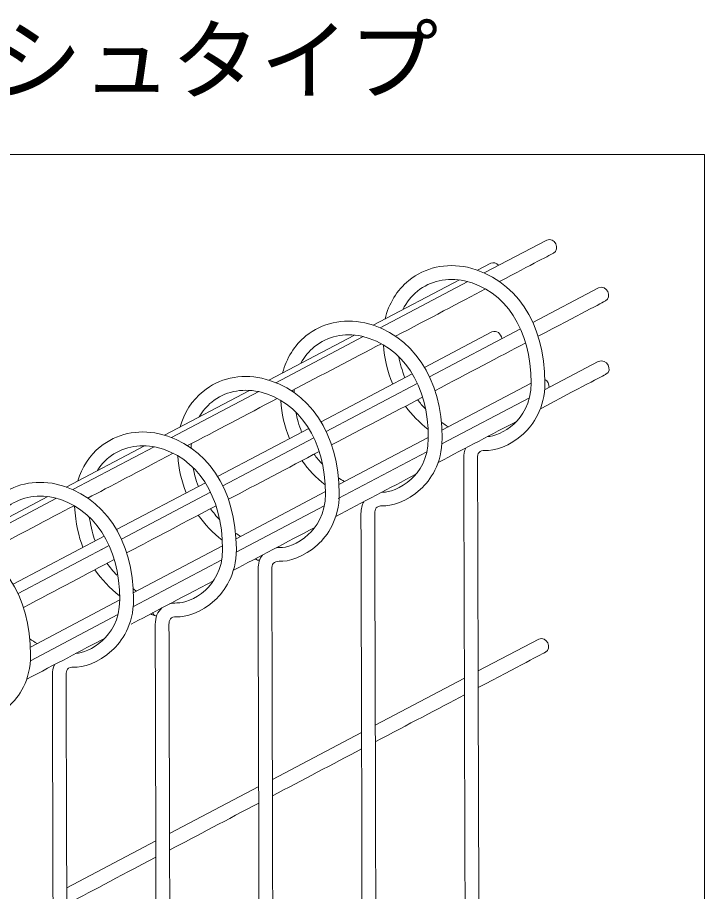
# Model space of a CAD drawing. Units: millimetres at full size; details may follow other scales. Extents: x 265 to 3003, y 4095 to 5961.
# Drawn here: x 1499.8 to 1659.6, y 4807.4 to 5010.7 of the extents above; entities that cross this region are included whole.
import ezdxf
from ezdxf.enums import TextEntityAlignment as Align

# ---------------------------------------------------------------- set-up
doc = ezdxf.new("R2010")
doc.units = ezdxf.units.MM
doc.header["$LTSCALE"] = 10
for name, color, linetype, lineweight in [('001', 7, 'Continuous', 13), ('寸法', 3, 'Continuous', 13), ('本体', 7, 'Continuous', 13)]:
    doc.layers.add(name, color=color, linetype=linetype, lineweight=lineweight)
doc.styles.add('ＭＳ ゴシック', font='')
doc.styles.get('ＭＳ ゴシック').set_extended_font_data('MS Gothic')

msp = doc.modelspace()

# ---------------------------------------------------------------- linework, layer by layer
at = {"layer": '001'}
for p, q in [((1582.57, 4939.12), (1602.59, 4949.67)), ((1584.14, 4938.53), (1604.55, 4949.27)), ((1558.28, 4926.33), (1578.2, 4936.82)), ((1559.89, 4925.76), (1580.24, 4936.47)), ((1595.64, 4927.1), (1616.83, 4938.26)), ((1570.41, 4916.64), (1591.63, 4927.81)), ((1571.6, 4914.44), (1592.79, 4925.6)), ((1598.53, 4914.68), (1619.3, 4925.62)), ((1534, 4913.55), (1553.77, 4923.96)), ((1535.64, 4912.99), (1555.93, 4923.67)), ((1598.52, 4911.5), (1618.88, 4922.22)), ((1546.34, 4903.96), (1567.56, 4915.13)), ((1547.55, 4901.78), (1568.75, 4912.94)), ((1574.58, 4902.07), (1595.37, 4913.01)), ((1511.11, 4901.49), (1529.32, 4911.08)), ((1512.65, 4900.88), (1531.58, 4910.85)), ((1574.42, 4898.8), (1595.03, 4909.66)), ((1522.81, 4891.57), (1543.49, 4902.46)), ((1523.95, 4889.35), (1544.7, 4900.28)), ((1550.63, 4889.46), (1571.43, 4900.41)), ((1486.83, 4888.71), (1506.86, 4899.26)), ((1488.41, 4888.12), (1508.82, 4898.86)), ((1550.69, 4886.31), (1571.17, 4897.09)), ((1498.75, 4878.9), (1519.96, 4890.07)), ((1499.91, 4876.69), (1521.1, 4887.85)), ((1519.25, 4886.88), (1520.65, 4887.62)), ((1526.68, 4876.85), (1547.49, 4887.81)), ((1526.77, 4873.71), (1547.3, 4884.52)), ((1502.79, 4864.27), (1523.57, 4875.21)), ((1502.79, 4861.09), (1523.15, 4871.81)), ((1583.03, 4846.09), (1603.77, 4857.01)), ((1559.09, 4833.49), (1579.83, 4844.41)), ((1535.16, 4820.89), (1555.9, 4831.81)), ((1511.23, 4808.29), (1531.97, 4819.21))]:
    msp.add_line(p, q, dxfattribs=at)
for points, knots in [([(1608.38, 4951.29), (1608.38, 4951.29), (1622.91, 4958.94), (1622.91, 4958.94), (1624.74, 4959.76), (1626.17, 4956.77), (1624.49, 4955.89), (1624.15, 4955.71), (1619.38, 4953.2), (1611.94, 4949.29)], [0, 0, 0, 0, 1, 1, 1, 2, 2, 2, 3, 3, 3, 3]), ([(1604.09, 4910.56), (1603.79, 4909.88), (1603.63, 4909.09), (1603.63, 4908.2), (1603.63, 4905.22), (1604.1, 4737.87), (1604.1, 4735.63), (1604.1, 4733.38), (1607.3, 4733.34), (1607.3, 4735.64), (1607.3, 4737.94), (1606.83, 4905.23), (1606.83, 4908.2), (1606.83, 4909.29), (1607.14, 4910.02), (1608.65, 4910.02), (1608.65, 4910.02), (1608.52, 4910.02), (1608.52, 4910.02), (1610.65, 4909.85), (1614.37, 4910.98), (1617.49, 4913.85), (1619.77, 4915.97), (1622.5, 4919.73), (1622.5, 4925.7), (1622.5, 4939.67), (1615.61, 4949.97), (1604.5, 4952.59), (1599.41, 4953.65), (1594.57, 4952.56), (1590.83, 4949.53), (1588.05, 4947.27), (1586.14, 4944.12), (1585.32, 4940.57)], [0, 0, 0, 0, 1, 1, 1, 2, 2, 2, 3, 3, 3, 4, 4, 4, 5, 5, 5, 6, 6, 6, 7, 7, 7, 8, 8, 8, 9, 9, 9, 10, 10, 10, 11, 11, 11, 11]), ([(1606.84, 4951.9), (1606.84, 4951.9), (1609.9, 4953.52), (1609.9, 4953.52), (1610.59, 4953.82), (1611.22, 4953.59), (1611.65, 4953.14)], [0, 0, 0, 0, 1, 1, 1, 2, 2, 2, 2]), ([(1589.46, 4942.75), (1590.27, 4944.41), (1591.42, 4945.88), (1592.85, 4947.04), (1595.83, 4949.46), (1599.72, 4950.32), (1603.81, 4949.46), (1613.35, 4947.22), (1619.3, 4938.11), (1619.3, 4925.7), (1619.3, 4920.89), (1617.13, 4917.88), (1615.32, 4916.21), (1613.1, 4914.16), (1610.51, 4913.27), (1609.13, 4913.21)], [0, 0, 0, 0, 1, 1, 1, 2, 2, 2, 3, 3, 3, 4, 4, 4, 5, 5, 5, 5]), ([(1619.68, 4939.76), (1619.68, 4939.76), (1635, 4947.83), (1635, 4947.83), (1636.83, 4948.64), (1638.26, 4945.66), (1636.57, 4944.77), (1636.19, 4944.57), (1630.12, 4941.38), (1620.92, 4936.54)], [0, 0, 0, 0, 1, 1, 1, 2, 2, 2, 3, 3, 3, 3]), ([(1580.37, 4898.08), (1579.93, 4897.32), (1579.7, 4896.38), (1579.7, 4895.3), (1579.7, 4892.32), (1580.17, 4724.97), (1580.17, 4722.73), (1580.17, 4720.49), (1583.36, 4720.44), (1583.36, 4722.74), (1583.36, 4725.04), (1582.9, 4892.33), (1582.9, 4895.3), (1582.9, 4896.39), (1583.21, 4897.12), (1584.72, 4897.12), (1584.72, 4897.12), (1584.59, 4897.13), (1584.59, 4897.13), (1586.72, 4896.95), (1590.44, 4898.08), (1593.55, 4900.96), (1595.84, 4903.07), (1598.57, 4906.83), (1598.57, 4912.8), (1598.57, 4926.77), (1591.67, 4937.07), (1580.57, 4939.69), (1575.48, 4940.75), (1570.64, 4939.66), (1566.9, 4936.63), (1564.21, 4934.44), (1562.33, 4931.42), (1561.47, 4928.01)], [0, 0, 0, 0, 1, 1, 1, 2, 2, 2, 3, 3, 3, 4, 4, 4, 5, 5, 5, 6, 6, 6, 7, 7, 7, 8, 8, 8, 9, 9, 9, 10, 10, 10, 11, 11, 11, 11]), ([(1565.74, 4930.26), (1566.53, 4931.75), (1567.6, 4933.08), (1568.92, 4934.14), (1571.89, 4936.56), (1575.79, 4937.42), (1579.88, 4936.56), (1589.42, 4934.32), (1595.37, 4925.21), (1595.37, 4912.8), (1595.37, 4907.99), (1593.2, 4904.99), (1591.38, 4903.31), (1588.97, 4901.08), (1586.1, 4900.21), (1584.85, 4900.32), (1584.85, 4900.32), (1584.78, 4900.32), (1584.78, 4900.32), (1584.78, 4900.32), (1584.72, 4900.32), (1584.72, 4900.32), (1584.69, 4900.32), (1584.65, 4900.32), (1584.62, 4900.32)], [0, 0, 0, 0, 1, 1, 1, 2, 2, 2, 3, 3, 3, 4, 4, 4, 5, 5, 5, 6, 6, 6, 7, 7, 7, 8, 8, 8, 8]), ([(1594.48, 4929.31), (1594.48, 4929.31), (1610.16, 4937.57), (1610.16, 4937.57), (1611.31, 4938.08), (1612.3, 4937.1), (1612.46, 4936.08)], [0, 0, 0, 0, 1, 1, 1, 2, 2, 2, 2]), ([(1622.43, 4924.09), (1622.43, 4924.09), (1634.93, 4930.67), (1634.93, 4930.67), (1636.95, 4931.58), (1638.38, 4928.6), (1636.7, 4927.71), (1636.32, 4927.52), (1630.41, 4924.41), (1621.44, 4919.69)], [0, 0, 0, 0, 1, 1, 1, 2, 2, 2, 3, 3, 3, 3]), ([(1556.75, 4885.66), (1556.11, 4884.82), (1555.76, 4883.72), (1555.76, 4882.4), (1555.76, 4879.42), (1556.23, 4712.07), (1556.23, 4709.83), (1556.23, 4707.59), (1559.43, 4707.54), (1559.43, 4709.84), (1559.43, 4712.14), (1558.96, 4879.43), (1558.96, 4882.4), (1558.96, 4883.49), (1559.27, 4884.22), (1560.79, 4884.22), (1560.79, 4884.22), (1560.66, 4884.23), (1560.66, 4884.23), (1562.79, 4884.06), (1566.5, 4885.18), (1569.62, 4888.06), (1571.91, 4890.17), (1574.64, 4893.94), (1574.64, 4899.9), (1574.64, 4913.87), (1567.74, 4924.18), (1556.64, 4926.79), (1551.55, 4927.86), (1546.7, 4926.77), (1542.97, 4923.73), (1540.36, 4921.62), (1538.53, 4918.73), (1537.63, 4915.46)], [0, 0, 0, 0, 1, 1, 1, 2, 2, 2, 3, 3, 3, 4, 4, 4, 5, 5, 5, 6, 6, 6, 7, 7, 7, 8, 8, 8, 9, 9, 9, 10, 10, 10, 11, 11, 11, 11]), ([(1542.04, 4917.78), (1542.8, 4919.1), (1543.79, 4920.28), (1544.98, 4921.25), (1547.96, 4923.66), (1551.85, 4924.52), (1555.94, 4923.67), (1565.48, 4921.42), (1571.44, 4912.31), (1571.44, 4899.9), (1571.44, 4895.09), (1569.27, 4892.09), (1567.45, 4890.41), (1565.03, 4888.18), (1562.17, 4887.32), (1560.91, 4887.42), (1560.91, 4887.42), (1560.85, 4887.42), (1560.85, 4887.42), (1560.85, 4887.42), (1560.79, 4887.42), (1560.79, 4887.42), (1560.52, 4887.42), (1560.27, 4887.41), (1560.02, 4887.38)], [0, 0, 0, 0, 1, 1, 1, 2, 2, 2, 3, 3, 3, 4, 4, 4, 5, 5, 5, 6, 6, 6, 7, 7, 7, 8, 8, 8, 8]), ([(1564.15, 4923.44), (1564.15, 4923.53), (1564.15, 4923.62), (1564.15, 4923.71), (1564.15, 4923.86), (1564.15, 4924), (1564.15, 4924.15)], [0, 0, 0, 0, 1, 1, 1, 2, 2, 2, 2]), ([(1533.39, 4873.37), (1532.39, 4872.5), (1531.83, 4871.17), (1531.83, 4869.5), (1531.83, 4866.52), (1532.3, 4699.17), (1532.3, 4696.93), (1532.3, 4694.69), (1535.5, 4694.65), (1535.5, 4696.94), (1535.5, 4699.24), (1535.03, 4866.53), (1535.03, 4869.5), (1535.03, 4870.59), (1535.34, 4871.32), (1536.85, 4871.32), (1536.85, 4871.32), (1536.72, 4871.33), (1536.72, 4871.33), (1538.86, 4871.16), (1542.57, 4872.28), (1545.69, 4875.16), (1547.98, 4877.27), (1550.7, 4881.04), (1550.7, 4887), (1550.7, 4900.97), (1543.81, 4911.28), (1532.71, 4913.89), (1527.62, 4914.96), (1522.77, 4913.87), (1519.03, 4910.83), (1516.52, 4908.79), (1514.73, 4906.04), (1513.8, 4902.91)], [0, 0, 0, 0, 1, 1, 1, 2, 2, 2, 3, 3, 3, 4, 4, 4, 5, 5, 5, 6, 6, 6, 7, 7, 7, 8, 8, 8, 9, 9, 9, 10, 10, 10, 11, 11, 11, 11]), ([(1518.37, 4905.32), (1519.09, 4906.46), (1519.99, 4907.49), (1521.05, 4908.35), (1524.03, 4910.76), (1527.92, 4911.62), (1532.01, 4910.77), (1541.55, 4908.52), (1547.5, 4899.41), (1547.5, 4887), (1547.5, 4882.2), (1545.34, 4879.19), (1543.52, 4877.51), (1541.1, 4875.28), (1538.24, 4874.42), (1536.98, 4874.52), (1536.98, 4874.52), (1536.92, 4874.52), (1536.92, 4874.52), (1536.92, 4874.52), (1536.85, 4874.52), (1536.85, 4874.52), (1536.25, 4874.52), (1535.69, 4874.45), (1535.18, 4874.31)], [0, 0, 0, 0, 1, 1, 1, 2, 2, 2, 3, 3, 3, 4, 4, 4, 5, 5, 5, 6, 6, 6, 7, 7, 7, 8, 8, 8, 8]), ([(1540.22, 4910.54), (1540.22, 4910.63), (1540.21, 4910.72), (1540.21, 4910.81), (1540.21, 4911.06), (1540.22, 4911.32), (1540.23, 4911.57)], [0, 0, 0, 0, 1, 1, 1, 2, 2, 2, 2]), ([(1508.36, 4860.15), (1508.05, 4859.47), (1507.9, 4858.68), (1507.9, 4857.79), (1507.9, 4854.81), (1508.37, 4687.46), (1508.37, 4685.22), (1508.37, 4682.97), (1511.56, 4682.93), (1511.56, 4685.23), (1511.56, 4687.53), (1511.1, 4854.82), (1511.1, 4857.79), (1511.1, 4858.88), (1511.41, 4859.61), (1512.92, 4859.61), (1512.92, 4859.61), (1512.79, 4859.62), (1512.79, 4859.62), (1514.92, 4859.44), (1518.64, 4860.57), (1521.75, 4863.45), (1524.04, 4865.56), (1526.77, 4869.32), (1526.77, 4875.29), (1526.77, 4889.26), (1519.87, 4899.56), (1508.77, 4902.18), (1503.68, 4903.24), (1498.84, 4902.15), (1495.1, 4899.12), (1492.32, 4896.86), (1490.41, 4893.71), (1489.59, 4890.16)], [0, 0, 0, 0, 1, 1, 1, 2, 2, 2, 3, 3, 3, 4, 4, 4, 5, 5, 5, 6, 6, 6, 7, 7, 7, 8, 8, 8, 9, 9, 9, 10, 10, 10, 11, 11, 11, 11]), ([(1493.73, 4892.34), (1494.54, 4894), (1495.68, 4895.47), (1497.12, 4896.63), (1500.09, 4899.05), (1503.99, 4899.91), (1508.08, 4899.05), (1517.62, 4896.81), (1523.57, 4887.7), (1523.57, 4875.29), (1523.57, 4870.48), (1521.4, 4867.47), (1519.58, 4865.8), (1517.37, 4863.75), (1514.78, 4862.86), (1513.39, 4862.8)], [0, 0, 0, 0, 1, 1, 1, 2, 2, 2, 3, 3, 3, 4, 4, 4, 5, 5, 5, 5]), ([(1484.64, 4847.67), (1484.2, 4846.91), (1483.96, 4845.97), (1483.96, 4844.89), (1483.96, 4841.91), (1484.43, 4674.56), (1484.43, 4672.32), (1484.43, 4670.08), (1487.63, 4670.03), (1487.63, 4672.33), (1487.63, 4674.63), (1487.16, 4841.92), (1487.16, 4844.89), (1487.16, 4845.98), (1487.47, 4846.71), (1488.99, 4846.71), (1488.99, 4846.71), (1488.86, 4846.72), (1488.86, 4846.72), (1490.99, 4846.54), (1494.7, 4847.67), (1497.82, 4850.55), (1500.11, 4852.66), (1502.84, 4856.43), (1502.84, 4862.39), (1502.84, 4876.36), (1495.94, 4886.66), (1484.84, 4889.28), (1479.75, 4890.34), (1474.9, 4889.25), (1471.17, 4886.22), (1468.47, 4884.03), (1466.6, 4881.01), (1465.74, 4877.6)], [0, 0, 0, 0, 1, 1, 1, 2, 2, 2, 3, 3, 3, 4, 4, 4, 5, 5, 5, 6, 6, 6, 7, 7, 7, 8, 8, 8, 9, 9, 9, 10, 10, 10, 11, 11, 11, 11]), ([(1555.24, 4884.86), (1555.31, 4884.67), (1555.43, 4884.54), (1555.59, 4884.48), (1555.75, 4884.41), (1555.94, 4884.43), (1556.12, 4884.51)], [0, 0, 0, 0, 1, 1, 1, 2, 2, 2, 2]), ([(1531.22, 4872.27), (1531.22, 4872.27), (1531.41, 4871.67), (1531.66, 4871.58), (1531.82, 4871.51), (1532, 4871.53), (1532.19, 4871.62)], [0, 0, 0, 0, 1, 1, 1, 2, 2, 2, 2]), ([(1606.96, 4858.7), (1606.96, 4858.7), (1621.06, 4866.12), (1621.06, 4866.12), (1622.89, 4866.94), (1624.32, 4863.95), (1622.63, 4863.07), (1622.26, 4862.87), (1616.17, 4859.67), (1606.97, 4854.83)], [0, 0, 0, 0, 1, 1, 1, 2, 2, 2, 3, 3, 3, 3])]:
    msp.add_open_spline(points, degree=3, knots=knots, dxfattribs=at)
for points in [[(1608.67, 4947.56), (1602.74, 4944.45), (1595.55, 4940.66), (1587.75, 4936.56)], [(1584.45, 4934.82), (1577.7, 4931.28), (1570.6, 4927.54), (1563.56, 4923.84)], [(1584.95, 4934.54), (1585.17, 4931.29), (1585.9, 4928.23), (1587.1, 4925.43)], [(1618.03, 4935.02), (1611.89, 4931.79), (1604.64, 4927.97), (1596.9, 4923.9)], [(1589.93, 4926.91), (1589.24, 4928.59), (1588.8, 4930.25), (1588.51, 4931.8)], [(1622.49, 4926.53), (1623.13, 4926.16), (1623.54, 4925.35), (1623.46, 4924.63)], [(1560.22, 4922.08), (1552.99, 4918.28), (1545.88, 4914.54), (1539.37, 4911.11)], [(1594.01, 4922.38), (1587.14, 4918.77), (1579.96, 4914.99), (1572.88, 4911.27)], [(1561.02, 4921.64), (1561.23, 4918.48), (1561.92, 4915.51), (1563.07, 4912.77)], [(1590.04, 4920.29), (1591.51, 4918.3), (1593.27, 4916.49), (1595.31, 4914.9)], [(1594.7, 4919.67), (1594.03, 4920.36), (1593.42, 4921.07), (1592.87, 4921.78)], [(1565.9, 4914.26), (1565.27, 4915.85), (1564.85, 4917.42), (1564.58, 4918.9)], [(1615.88, 4916.76), (1610.43, 4913.9), (1604.22, 4910.63), (1597.65, 4907.17)], [(1600.07, 4915.49), (1599.48, 4915.84), (1598.93, 4916.19), (1598.4, 4916.56)], [(1535.99, 4909.33), (1528, 4905.13), (1521.08, 4901.49), (1516.17, 4898.91)], [(1537.08, 4908.74), (1537.29, 4905.68), (1537.95, 4902.79), (1539.04, 4900.11)], [(1570, 4909.75), (1562.6, 4905.86), (1555.39, 4902.06), (1548.86, 4898.63)], [(1570.77, 4906.77), (1570.03, 4907.53), (1569.37, 4908.31), (1568.78, 4909.11)], [(1541.87, 4901.61), (1541.29, 4903.12), (1540.9, 4904.6), (1540.65, 4906)], [(1565.95, 4907.62), (1567.45, 4905.54), (1569.26, 4903.66), (1571.38, 4902)], [(1592.47, 4904.45), (1586.38, 4901.24), (1580.07, 4897.93), (1573.84, 4894.65)], [(1575.87, 4902.75), (1575.38, 4903.04), (1574.91, 4903.35), (1574.46, 4903.66)], [(1512.93, 4897.15), (1507.01, 4894.04), (1499.81, 4890.25), (1492.02, 4886.15)], [(1513.08, 4896.92), (1513.35, 4892.87), (1513.98, 4890.06), (1515, 4887.46)], [(1545.98, 4897.12), (1537.07, 4892.43), (1529.67, 4888.54), (1525.17, 4886.17)], [(1546.84, 4893.87), (1546.03, 4894.7), (1545.31, 4895.56), (1544.68, 4896.43)], [(1517.85, 4888.96), (1517.32, 4890.38), (1516.96, 4891.78), (1516.49, 4894.38)], [(1541.85, 4894.95), (1543.38, 4892.78), (1545.25, 4890.82), (1547.44, 4889.1)], [(1568.95, 4892.08), (1562.35, 4888.61), (1555.93, 4885.22), (1550.02, 4882.12)], [(1551.68, 4890.01), (1551.29, 4890.25), (1550.9, 4890.51), (1550.53, 4890.76)], [(1522.29, 4884.61), (1516.16, 4881.38), (1508.91, 4877.56), (1501.17, 4873.49)], [(1522.91, 4880.97), (1522.02, 4881.88), (1521.26, 4882.81), (1520.59, 4883.76)], [(1554.98, 4884.73), (1555.18, 4884.64), (1555.38, 4884.56), (1555.59, 4884.48)], [(1517.79, 4882.24), (1519.34, 4879.99), (1521.26, 4877.97), (1523.51, 4876.2)], [(1545.37, 4879.67), (1537.35, 4875.45), (1530.61, 4871.91), (1526.2, 4869.58)], [(1527.49, 4877.27), (1527.18, 4877.47), (1526.89, 4877.66), (1526.6, 4877.86)], [(1530.72, 4871.97), (1531.03, 4871.83), (1531.34, 4871.7), (1531.66, 4871.58)], [(1520.15, 4866.35), (1514.7, 4863.49), (1508.49, 4860.22), (1501.92, 4856.76)], [(1504.33, 4865.08), (1503.75, 4865.43), (1503.19, 4865.78), (1502.67, 4866.15)], [(1603.78, 4853.15), (1597.73, 4849.96), (1590.62, 4846.22), (1583.04, 4842.24)], [(1579.84, 4840.56), (1573.09, 4837), (1566.05, 4833.3), (1559.1, 4829.65)], [(1555.91, 4827.96), (1548.66, 4824.15), (1541.59, 4820.43), (1535.17, 4817.05)], [(1531.98, 4815.37), (1523.1, 4810.7), (1515.72, 4806.82), (1511.24, 4804.47)]]:
    msp.add_open_spline(points, degree=3, dxfattribs=at)
at = {"layer": '本体'}
for p, q in [((1355.21, 4978.81), (1659.64, 4978.81)), ((1659.64, 4978.81), (1659.64, 4619.75))]:
    msp.add_line(p, q, dxfattribs=at)

# ---------------------------------------------------------------- texts
at = {"layer": '寸法', "style": 'ＭＳ ゴシック'}
msp.add_text('標準メッシュタイプ', height=15.19, dxfattribs=at).set_placement((1411.21, 4988.64), align=Align.BOTTOM_LEFT)

doc.saveas('drawing.dxf')
